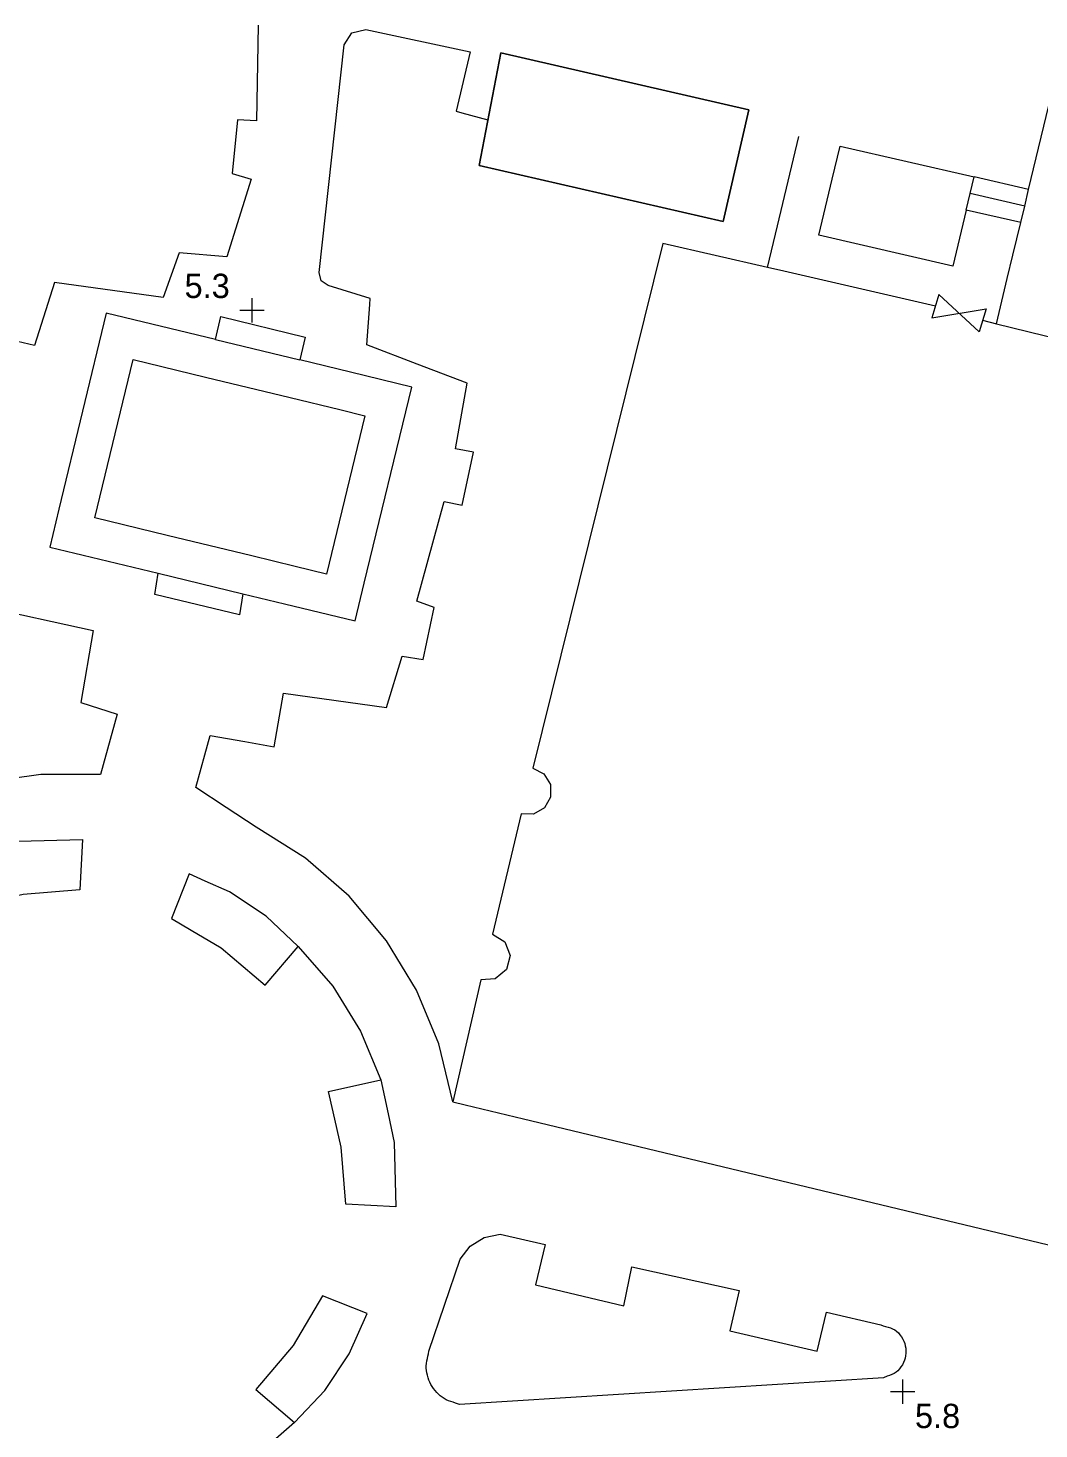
# Model space of a CAD drawing. Header units: millimetres. Extents: x 833924389 to 835767163, y 817400000 to 818811854.
# Drawn here: x 835350187 to 835391779, y 818434859 to 818492495 of the extents above; entities that cross this region are included whole.
import ezdxf
from ezdxf.enums import TextEntityAlignment as Align

# ---------------------------------------------------------------- set-up
doc = ezdxf.new("R2010")
doc.units = ezdxf.units.MM
doc.header["$LTSCALE"] = 10
doc.header["$MEASUREMENT"] = 0
doc.layers.add('01_Base_Plan', color=5, linetype='Continuous', lineweight=5)
doc.styles.add('11nw24d$1$Style-ENGINEERING', font='ENGINEERING.shx')

# ---------------------------------------------------------------- blocks, each defined once
blk = doc.blocks.new('11nw24d$0$SPOTHT')
at = {"layer": '01_Base_Plan', "linetype": 'Continuous', "lineweight": 13}
for p, q in [((-0.5, 0), (0.5, 0)), ((0, -0.5), (0, 0.5))]:
    blk.add_line(p, q, dxfattribs=at)

msp = doc.modelspace()

# ---------------------------------------------------------------- linework, layer by layer
at = {"layer": '01_Base_Plan', "linetype": 'Continuous'}
for p, q in [((835391354, 818485852), (835389113, 818486368)), ((835391191, 818485172), (835388949, 818485688)), ((835391027, 818484491), (835388786, 818485007)), ((835357897, 818479679), (835361367, 818478839)), ((835355537, 818470064), (835359020, 818469221))]:
    msp.add_line(p, q, dxfattribs=at)
at = {"layer": '01_Base_Plan', "linetype": 'Continuous', "flags": 128}
for points in [[(835390028, 818480331), (835390474, 818482187), (835390705, 818483150), (835391027, 818484491), (835391191, 818485172), (835391354, 818485852), (835392389, 818490160), (835396443, 818507032)], [(835359660, 818492610), (835359590, 818488680), (835358800, 818488720), (835358580, 818486510), (835359370, 818486270), (835358360, 818483080), (835356410, 818483250), (835355750, 818481410), (835351270, 818482030), (835350460, 818479430), (835349750, 818479600)], [(835367659, 818448316), (835367082, 818450700), (835366172, 818452907), (835364933, 818454948), (835363397, 818456775), (835361598, 818458345), (835359580, 818459620), (835358340, 818460432), (835357090, 818461250), (835357680, 818463390), (835359113, 818463136), (835360308, 818462925), (835360700, 818465130), (835364930, 818464540), (835365580, 818466650), (835366440, 818466520), (835366900, 818468650), (835366190, 818468910), (835367310, 818473020), (835368050, 818472870), (835368510, 818475040), (835367770, 818475180), (835368260, 818477880), (835366202, 818478666), (835364120, 818479460), (835364250, 818481117), (835364270, 818481370), (835362540, 818481900), (835362249, 818482099), (835362160, 818482440), (835363190, 818491800), (835363507, 818492296), (835364080, 818492430), (835368380, 818491520), (835367800, 818489070), (835368031, 818489008), (835369106, 818488716)], [(835369636, 818491468), (835379839, 818489125), (835378784, 818484530), (835368749, 818486835), (835369636, 818491468)], [(835369636, 818491468), (835368749, 818486835), (835378784, 818484530), (835379839, 818489125), (835369636, 818491468)], [(835391354, 818485852), (835392389, 818490160)], [(835368031, 818489007), (835369106, 818488716)], [(835380607, 818482641), (835381020, 818484362), (835381901, 818488028)], [(835380607, 818482641), (835381020, 818484362), (835381901, 818488028)], [(835388786, 818485007), (835388232, 818482702), (835382716, 818483972), (835383270, 818486276), (835383597, 818487638), (835389113, 818486368)], [(835388786, 818485007), (835388232, 818482702), (835382716, 818483972), (835383270, 818486277), (835383597, 818487638), (835389113, 818486368)], [(835388786, 818485007), (835388949, 818485688), (835389113, 818486368)], [(835388949, 818485688), (835389113, 818486368)], [(835391354, 818485852), (835389113, 818486368)], [(835388786, 818485007), (835388949, 818485688)], [(835391191, 818485172), (835388949, 818485688)], [(835391191, 818485172), (835391354, 818485852)], [(835391027, 818484491), (835388786, 818485007)], [(835391027, 818484491), (835391191, 818485172)], [(835390705, 818483150), (835391027, 818484491)], [(835380607, 818482641), (835376310, 818483630), (835370950, 818462040), (835371407, 818461805), (835371679, 818461368), (835371688, 818460854), (835371433, 818460408), (835370984, 818460156), (835370470, 818460170), (835369290, 818455220), (835369801, 818454901), (835370025, 818454342), (835369876, 818453758), (835369411, 818453375), (835368810, 818453340), (835367659, 818448316)], [(835380607, 818482641), (835376310, 818483630), (835370950, 818462040), (835371407, 818461805), (835371679, 818461368), (835371688, 818460854), (835371433, 818460408), (835370984, 818460156), (835370470, 818460170), (835369290, 818455220), (835369801, 818454901), (835370025, 818454342), (835369876, 818453758), (835369411, 818453375), (835368810, 818453340), (835367659, 818448316), (835368170, 818448200), (835370573, 818447623), (835400000, 818440552), (835409000, 818438390)], [(835390474, 818482187), (835390705, 818483150)], [(835381277, 818482487), (835380607, 818482641)], [(835387520, 818481050), (835381277, 818482487), (835380607, 818482641)], [(835387520, 818481050), (835381277, 818482487)], [(835390028, 818480331), (835390474, 818482187)], [(835357897, 818479679), (835353407, 818480766), (835351455, 818472699), (835351079, 818471143), (835355537, 818470064)], [(835357897, 818479679), (835358125, 818480620), (835361595, 818479781), (835361367, 818478839)], [(835389460, 818480470), (835390028, 818480331), (835400000, 818477880)], [(835389460, 818480470), (835390028, 818480331), (835400000, 818477880), (835423500, 818472106), (835435080, 818469260)], [(835359397, 818470776), (835355914, 818471619), (835352941, 818472339), (835354517, 818478851), (835357490, 818478131), (835360973, 818477288), (835363015, 818476794)], [(835362466, 818470033), (835361173, 818470346), (835359397, 818470776), (835355914, 818471619), (835352941, 818472339), (835354517, 818478851), (835357490, 818478131), (835360973, 818477288), (835363015, 818476794), (835364042, 818476545), (835362466, 818470033)], [(835359020, 818469221), (835360733, 818468807), (835363645, 818468102), (835364021, 818469657), (835365974, 818477724), (835363455, 818478334), (835361367, 818478839)], [(835363015, 818476794), (835364042, 818476545), (835362466, 818470033), (835361173, 818470346)], [(835361173, 818470346), (835359397, 818470776)], [(835359020, 818469221), (835358888, 818468348), (835355405, 818469191), (835355537, 818470064)], [(835348230, 818468730), (835352874, 818467706), (835352359, 818464749), (835353860, 818464270), (835353170, 818461790), (835350709, 818461782), (835348272, 818461447)], [(835347213, 818458475), (835349794, 818459037), (835352433, 818459105), (835352323, 818457045), (835349983, 818456850), (835347693, 818456325), (835347213, 818458475)], [(835361296, 818454704), (835359981, 818455952), (835358473, 818456958), (835357475, 818457401), (835356816, 818457694), (835356096, 818455854), (835356897, 818455381), (835358139, 818454649), (835359946, 818453114), (835361296, 818454704)], [(835361296, 818454704), (835362722, 818453070), (835363865, 818451227), (835364696, 818449224)], [(835364696, 818449224), (835365001, 818447822), (835365257, 818446644), (835365326, 818444004), (835363266, 818444114), (835363070, 818446454), (835362739, 818447903), (835362546, 818448744), (835364696, 818449224)], [(835367659, 818448316), (835368170, 818448200), (835370573, 818447623)], [(835370573, 818447623), (835400000, 818440552)], [(835385275, 818439137), (835385371, 818439106), (835385470, 818439079), (835385570, 818439052), (835385667, 818439022), (835385759, 818438985), (835385844, 818438938), (835385920, 818438879), (835385993, 818438810), (835386061, 818438732), (835386123, 818438648), (835386177, 818438560), (835386221, 818438470), (835386255, 818438379), (835386280, 818438283), (835386297, 818438182), (835386304, 818438078), (835386303, 818437974), (835386293, 818437873), (835386275, 818437777), (835386245, 818437683), (835386206, 818437590), (835386158, 818437498), (835386102, 818437410), (835386040, 818437329), (835385972, 818437256), (835385899, 818437195), (835385815, 818437144), (835385725, 818437101), (835385630, 818437063), (835385533, 818437027), (835385385, 818436964), (835367938, 818435867), (835367774, 818435925), (835367677, 818435955), (835367580, 818435987), (835367485, 818436021), (835367394, 818436060), (835367308, 818436107), (835367227, 818436162), (835367148, 818436224), (835367073, 818436292), (835367001, 818436365), (835366934, 818436442), (835366872, 818436522), (835366815, 818436605), (835366766, 818436689), (835366721, 818436778), (835366682, 818436872), (835366647, 818436968), (835366619, 818437066), (835366597, 818437166), (835366581, 818437265), (835366571, 818437363), (835366572, 818437461), (835366582, 818437559), (835366599, 818437658), (835366619, 818437757), (835366642, 818437857), (835366663, 818437956), (835366681, 818438055), (835367966, 818441843), (835368381, 818442373), (835368951, 818442733), (835369608, 818442880), (835371457, 818442442), (835371066, 818440788), (835374696, 818439930), (835375027, 818441534), (835379444, 818440552), (835379057, 818438897), (835382660, 818438054), (835383035, 818439661), (835385275, 818439137)], [(835361150, 818435130), (835362398, 818436445), (835363404, 818437953), (835364140, 818439610), (835362300, 818440330), (835361095, 818438288), (835359560, 818436480), (835361150, 818435130)], [(835361150, 818435130), (835359516, 818433704), (835357673, 818432561), (835355670, 818431730)]]:
    msp.add_lwpolyline(points, dxfattribs=at)
at = {"layer": '01_Base_Plan', "flags": 128}
for points in [[(835359660, 818492610), (835359590, 818488680), (835358800, 818488720), (835358580, 818486510), (835359370, 818486270), (835358360, 818483080), (835356410, 818483250), (835355750, 818481410), (835351270, 818482030), (835350460, 818479430), (835349750, 818479600)], [(835364250, 818481117), (835364270, 818481370), (835362540, 818481900), (835362249, 818482099), (835362160, 818482440), (835363190, 818491800), (835363507, 818492296), (835364080, 818492430), (835368380, 818491520), (835367800, 818489070), (835368031, 818489007)], [(835357897, 818479679), (835353407, 818480766), (835351455, 818472699), (835351078, 818471143), (835355537, 818470064)], [(835366202, 818478665), (835364120, 818479460), (835364250, 818481117)], [(835357897, 818479679), (835358125, 818480620), (835361595, 818479781), (835361367, 818478839)], [(835357897, 818479679), (835361367, 818478839)], [(835363455, 818478334), (835361367, 818478839)], [(835366440, 818466520), (835366900, 818468650), (835366190, 818468910), (835367310, 818473020), (835368050, 818472870), (835368510, 818475040), (835367770, 818475180), (835368260, 818477880), (835366202, 818478665)], [(835360733, 818468807), (835363645, 818468102), (835364021, 818469657), (835365974, 818477724), (835363455, 818478334)], [(835359020, 818469221), (835358888, 818468348), (835355405, 818469191), (835355537, 818470064)], [(835355537, 818470064), (835359020, 818469221)], [(835359020, 818469221), (835360733, 818468807)], [(835348230, 818468730), (835352873, 818467707), (835352359, 818464749), (835353860, 818464270), (835353170, 818461790), (835350709, 818461781), (835348271, 818461446)], [(835359113, 818463136), (835360308, 818462925), (835360700, 818465130), (835364930, 818464540), (835365580, 818466650), (835366440, 818466520)], [(835358340, 818460432), (835357090, 818461250), (835357680, 818463390), (835359113, 818463136)], [(835367659, 818448316), (835367082, 818450700), (835366171, 818452907), (835364933, 818454948), (835363397, 818456775), (835361598, 818458345), (835359580, 818459620), (835358340, 818460432)], [(835352433, 818459105), (835352323, 818457045), (835349983, 818456850), (835347693, 818456325), (835347213, 818458475), (835349794, 818459037), (835352433, 818459105)], [(835356816, 818457694), (835356096, 818455854), (835356897, 818455381)], [(835357474, 818457401), (835356816, 818457694)], [(835356897, 818455381), (835358139, 818454649), (835359946, 818453114), (835361296, 818454704), (835359981, 818455952), (835358473, 818456958), (835357474, 818457401)], [(835361296, 818454704), (835362722, 818453070), (835363865, 818451227), (835364696, 818449224)], [(835362739, 818447902), (835362546, 818448744), (835364696, 818449224), (835365001, 818447822)], [(835365326, 818444004), (835363266, 818444114), (835363070, 818446454), (835362739, 818447902)], [(835365001, 818447822), (835365257, 818446644), (835365326, 818444004)], [(835385275, 818439137), (835385371, 818439106), (835385470, 818439079), (835385570, 818439052), (835385667, 818439022), (835385759, 818438985), (835385844, 818438938), (835385920, 818438879), (835385993, 818438810), (835386061, 818438732), (835386123, 818438648), (835386177, 818438560), (835386221, 818438470), (835386255, 818438379), (835386280, 818438283), (835386296, 818438182), (835386304, 818438078), (835386303, 818437974), (835386293, 818437873), (835386275, 818437777), (835386245, 818437684), (835386206, 818437590), (835386158, 818437498), (835386102, 818437410), (835386040, 818437329), (835385972, 818437256), (835385899, 818437195), (835385815, 818437144), (835385725, 818437101), (835385630, 818437063), (835385533, 818437026), (835385385, 818436964), (835367938, 818435867), (835367774, 818435925), (835367676, 818435955), (835367580, 818435987), (835367485, 818436021), (835367394, 818436060), (835367308, 818436107), (835367227, 818436162), (835367148, 818436224), (835367073, 818436292), (835367001, 818436365), (835366934, 818436442), (835366871, 818436522), (835366815, 818436605), (835366765, 818436689), (835366721, 818436778), (835366682, 818436872), (835366647, 818436968), (835366619, 818437066), (835366597, 818437166), (835366581, 818437265), (835366571, 818437363), (835366572, 818437461), (835366582, 818437559), (835366599, 818437658), (835366619, 818437757), (835366642, 818437857), (835366663, 818437956), (835366681, 818438055), (835367965, 818441843), (835368381, 818442373), (835368950, 818442733), (835369608, 818442879), (835371457, 818442442), (835371066, 818440788), (835374696, 818439930), (835375026, 818441534), (835379444, 818440552), (835379057, 818438897), (835382660, 818438054), (835383035, 818439661), (835385275, 818439137)], [(835364140, 818439610), (835362300, 818440330), (835361095, 818438288), (835359560, 818436480), (835361150, 818435130), (835362398, 818436445), (835363404, 818437953), (835364140, 818439610)], [(835361150, 818435130), (835359516, 818433704), (835357673, 818432561), (835355670, 818431730)]]:
    msp.add_lwpolyline(points, dxfattribs=at)
at = {"layer": '01_Base_Plan', "linetype": 'Continuous'}
msp.add_3dface([(835387377, 818480571), (835389603, 818480949), (835389317, 818479991), (835387663, 818481529)], dxfattribs=at)

# ---------------------------------------------------------------- block references
at = {"layer": '01_Base_Plan', "linetype": 'Continuous', "xscale": 1000, "yscale": 1000, "zscale": 1000}
for p in [(835359403, 818480886, 5300), (835386177, 818436394, 5800)]:
    msp.add_blockref('11nw24d$0$SPOTHT', p, dxfattribs=at)

# ---------------------------------------------------------------- texts
at = {"layer": '01_Base_Plan', "linetype": 'Continuous', "style": '11nw24d$1$Style-ENGINEERING'}
msp.add_text('5.3', height=1000, dxfattribs=at).set_placement((835358486, 818481386, 5300), align=Align.RIGHT)
msp.add_text('5.8', height=1000, dxfattribs=at).set_placement((835386677, 818435894, 5800), align=Align.TOP_LEFT)

doc.saveas('drawing.dxf')
